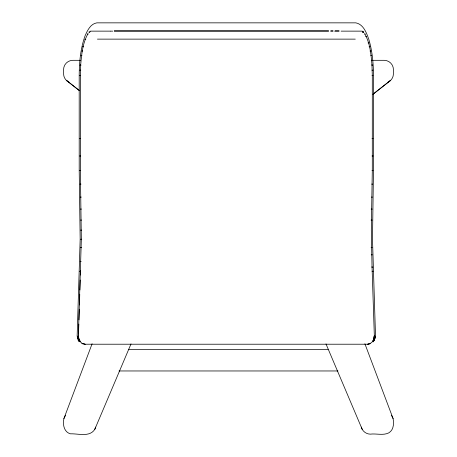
<?xml version="1.0" encoding="UTF-8"?>
<svg xmlns="http://www.w3.org/2000/svg" width="457" height="457" viewBox="0 0 457 457"><rect width="100%" height="100%" fill="white"/><g stroke="black" fill="none" stroke-linecap="round" stroke-linejoin="round"><path stroke-width="0.69" d="M77.136 336.249L80.169 239.194L79.204 170.638L79.198 75.428C79.267 62.129 80.523 48.631 85.002 36.029C87.298 30.716 90.469 23.775 96.878 22.85L355.832 22.85C363.549 24.278 366.685 33.207 368.925 39.753C372.352 51.31 373.415 63.42 373.466 75.428L373.46 170.638L372.495 239.194L375.517 336.249M78.353 336.232L81.34 239.188L80.369 170.65L80.363 75.422L80.712 64.597M78.518 334.113L78.827 324.122M78.958 319.877L79.29 309.183M79.421 304.933L79.752 294.245M79.889 289.984L80.198 280.015M80.352 275.034L80.432 270.767M374.209 336.215L374.049 338.289L372.821 341.179M84.665 343.984L83.02 343.853M81.426 343.053L79.181 340.088L78.518 337.129M374.18 336.586L373.478 340.088M80.712 64.574C81.66 54.16 82.626 43.204 87.858 33.921M82.523 343.784L84.396 343.984M92.103 343.79L63.894 418.612C62.609 424.359 63.889 432.071 70.447 433.824C78.261 433.504 89.618 437.446 94.765 429.386L131.005 343.932M63.894 418.612L65.557 415.282M94.765 429.386L95.69 427.089M81.472 343.024L83.048 343.733M80.301 340.985C78.758 344.487 76.085 335.221 78.598 336.055M373.872 338.123L374.991 338.271L375.214 336.249L374.249 340.088L373.289 341.859L374.883 338.22L375.054 336.215L374.055 336.055M79.181 340.088L78.501 336.906M79.358 339.671L78.381 340.174L79.204 339.328M367.965 344.052L369.644 343.944L372.466 341.745M372.889 94.336L390.706 80.289L373.198 94.056M373.18 341.705L372.586 340.711M78.781 338.123L77.581 338.306L78.701 337.74M330.851 30.848L333.039 30.848M114.176 31.133L328.634 31.133M339.077 30.848L335.175 30.848M90.435 31.139L110.2 31.133M363.869 32.053L362.807 32.064M365.314 33.949L364.258 33.961M366.691 36.423L365.629 36.429M368.268 343.984L370.124 343.715M369.119 42.889L368.056 42.895M370.141 46.774L369.085 46.78M371.027 51.013L369.964 51.018M110.411 31.133L112.708 31.133M371.752 55.531L370.696 55.537M372.324 60.273L371.261 60.273M372.735 65.168L371.672 65.168M372.809 267.202L371.747 267.202M373.095 271.264L372.032 271.269M372.975 70.161L371.912 70.161M372.318 254.835L371.255 254.835M79.952 184.12L81.009 184.114M80.221 197.11L81.283 197.11M79.609 170.512L80.672 170.512M80.421 209.089L81.477 209.089M372.169 247.466L371.107 247.466M373.003 75.502L371.998 75.502M80.541 220.091L81.603 220.091M80.598 230.128L81.654 230.128M114.193 30.848L328.606 30.848M330.617 31.133L333.056 31.133M334.587 31.133L339.077 31.133M341.082 31.133L362.275 31.139M89.898 32.064L88.835 32.053M362.39 32.133L363.446 32.144M88.441 33.961L87.378 33.949M97.427 39.131L355.289 39.131M84.779 39.428L85.785 39.428M83.597 46.78L82.534 46.774M82.711 51.018L81.649 51.013M81.974 55.537L80.918 55.531M80.489 60.313L72.846 60.313A9.277 9.277 0 0 0 63.9 67.196A25.078 25.078 0 0 0 63.894 76.119A9.283 9.283 0 0 0 69.298 82.306M372.341 60.313L384.154 60.313A9.277 9.277 0 0 1 393.1 67.196A25.078 25.078 0 0 1 393.106 76.119A9.283 9.283 0 0 1 387.702 82.306M80.992 65.168L79.935 65.168M80.752 70.161L79.689 70.161M80.666 75.502L79.604 75.502M79.649 138.574L80.649 138.574M372.015 138.574L373.072 138.574M79.558 155.991L80.621 155.991M372.044 155.991L373.106 155.991M371.992 170.512L373.055 170.512M371.655 184.114L372.718 184.12M371.381 197.11L372.444 197.11M371.187 209.089L372.249 209.089M371.067 220.091L372.124 220.091M81.643 239.245L80.581 239.245M81.557 247.466L80.501 247.466M81.197 261.393L80.141 261.393M80.632 271.269L79.569 271.264M78.61 336.249L77.49 336.232L77.787 338.289M374.043 336.249C376.002 335.158 375.523 340.019 373.957 337.74M85.745 344.218L366.92 344.218M128.805 349.405L328.12 349.405M118.986 370.964L337.94 370.964M373.295 339.671L374.277 340.174L373.455 339.328M79.347 90.543L66.294 80.289L79.101 90.389M325.995 343.932L362.235 429.386C363.886 432.225 366.96 434.093 370.256 434.15C376.328 433.339 383.08 435.738 388.787 432.876C393.734 429.991 393.98 423.645 393.106 418.612L364.897 343.79M391.443 415.282L393.106 418.612M78.404 340.088L79.501 341.745M364.84 33.921C370.056 43.215 371.01 54.16 371.958 64.574M361.31 427.089L362.235 429.386M89.138 32.356L90.303 31.396M372.038 266.66L374.357 336.255M371.958 64.597L372.301 75.422L372.295 170.65L371.318 230.145L372.038 266.671M362.407 31.327L363.566 32.39L362.407 31.327M367.468 344.218L367.771 344.218L367.434 344.224M367.862 344.218L368.531 344.218L367.862 344.218M85.31 344.218L84.659 344.212L85.362 344.212"/></g></svg>
